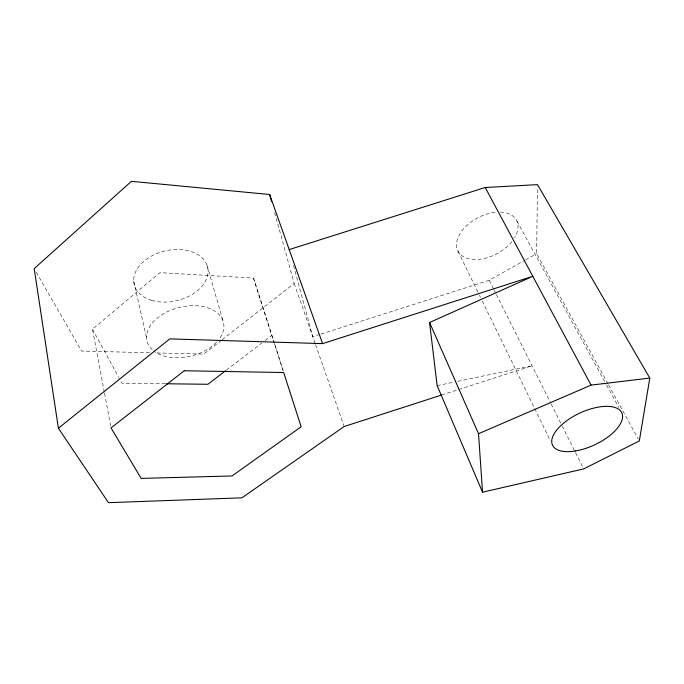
<?xml version="1.0" encoding="UTF-8"?>
<svg xmlns="http://www.w3.org/2000/svg" width="684" height="684" viewBox="0 0 684 684"><rect width="100%" height="100%" fill="white"/><g stroke="black" fill="none" stroke-linecap="round" stroke-linejoin="round"><path stroke-width="0.51" stroke-dasharray="3.42 2.56" d="M607.999 383.835L536.632 253.678L537.479 186.758M104.319 392.206L92.477 329.209L159.885 272.642L253.499 278.114L283.287 370.882M221.325 340.375L203.746 354.107L154.892 352.884M222.163 339.717L294.171 283.475L274.156 210.869M226.43 370.104L261.81 343.052M265.178 340.47L271.916 335.314M320.89 334.108L489.231 280.269L524.551 260.459M525.483 259.937L536.632 253.678M441.659 395.01L532.041 365.803L454.877 381.928M319.881 334.433L312.785 336.708L293.085 263.938M437.144 385.639L453.834 382.151M165.451 383.75L121.94 383.22L119.401 378.56M149.582 352.756L81.618 351.046L35.799 271.386M608.512 384.767L638.292 439.085M516.959 221.18L606.109 384.211M606.622 385.143L618.917 407.63M92.477 329.209L118.896 377.628M489.231 280.269L493.506 288.819M493.985 289.777L495.891 293.573M496.362 294.522L550.68 403.038M551.159 403.988L561.675 424.995M562.154 425.944L575.056 451.722M575.535 452.68L583.657 468.908M458.006 251.276L479.005 294.351M479.475 295.308L480.407 297.224M482.271 301.054L550.406 440.829M294.171 283.475L315.221 343.693M315.572 344.693L344.172 426.517M253.499 278.114L274.258 343.086M274.583 344.103L283.672 372.532M207.013 265.118L222.89 320.497M133.731 281.286L146.573 337.93M104.515 393.257L111.03 427.902M152.275 349.746A39.356 25.009 -13.8 0 1 159.74 316.23A39.356 25.009 -13.8 0 1 209.62 308.475A39.356 25.009 -13.8 0 1 218.948 339.375M216.503 342.231A39.356 25.009 -13.8 0 1 153.652 350.926M500.389 212.1A33.106 20.349 -27.8 0 1 514.625 237.724M511.914 241.597A33.106 20.349 -27.8 0 1 471.704 259.296A33.106 20.349 -27.8 0 1 459.135 235.262A33.106 20.349 -27.8 0 1 496.533 212.168M151.745 300.37A37.731 25.573 -13.1 0 0 208.098 271.676A37.731 25.573 -13.1 0 0 152.883 255.312A37.731 25.573 -13.1 0 0 151.745 300.37"/><path stroke-width="1.03" d="M289.204 249.592L485.221 187.501L537.504 184.637L649.8 378.081L639.318 440.958L583.657 468.908L482.536 492.198L437.144 385.639L429.569 322.506L532.802 276.31L322.574 343.624L169.794 338.879L58.396 428.218L108.474 502.68L241.922 497.824L344.172 426.517L441.659 395.01M225.592 370.745L207.893 384.28L166.511 383.767M482.536 492.198L478.535 433.707L591.087 385.109L649.8 378.081M322.574 343.624L269.641 194.504L131.405 181.32L34.2 268.607L58.396 428.218M485.221 187.501L591.087 385.109M429.569 322.506L478.535 433.707M269.641 194.504L271.616 201.66M184.261 370.754L111.03 427.902L141.152 478.407L232.004 475.961L301.157 426.765L283.672 372.532L184.261 370.754M575.398 450.978A38.236 17.527 -25 0 0 621.987 413.256A38.236 17.527 -25 0 0 564.086 422.763A38.236 17.527 -25 0 0 575.398 450.978"/></g></svg>
